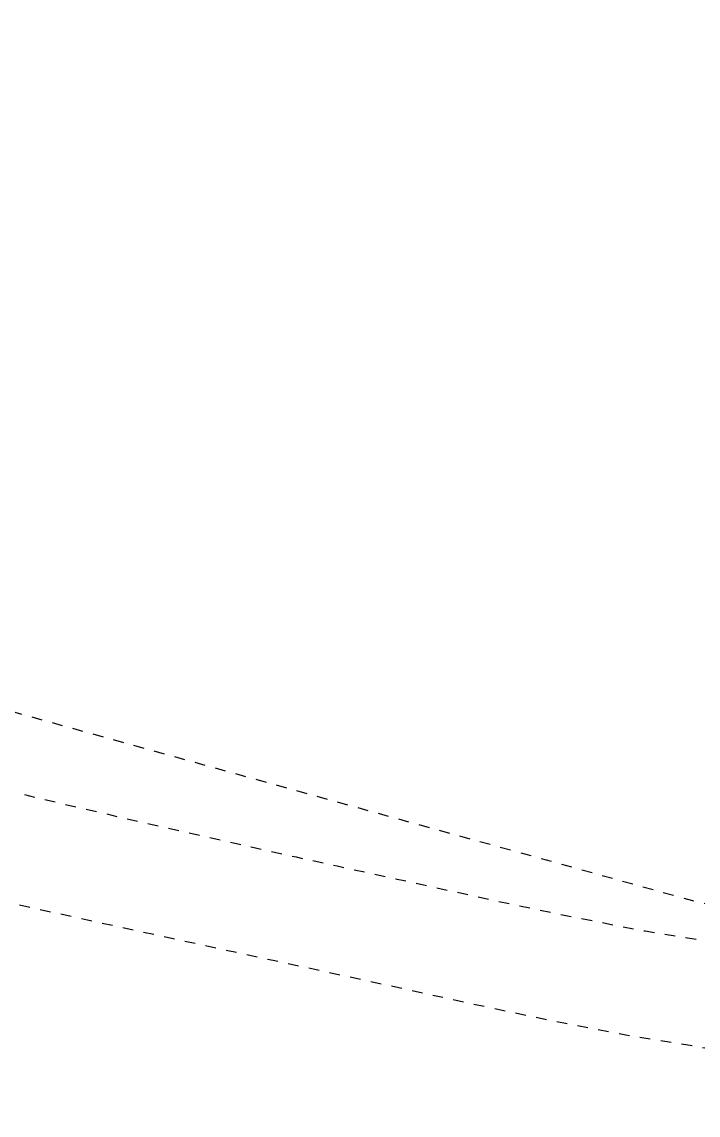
# Model space of a CAD drawing. Header units: millimetres. Extents: x 50357 to 985146, y 723188 to 1803594.
# Drawn here: x 829914.13 to 829920.53, y 818169.27 to 818179.62 of the extents above; entities that cross this region are included whole.
import ezdxf
from ezdxf.xclip import XClip

# ---------------------------------------------------------------- set-up
doc = ezdxf.new("R2010")
doc.units = ezdxf.units.MM
doc.header["$LTSCALE"] = 3
doc.header["$MEASUREMENT"] = 0
doc.linetypes.add('PHANTOM2', pattern=[1.25, 0.625, -0.125, 0.125, -0.125, 0.125, -0.125])
doc.linetypes.add('x-baseplan$0$DGN Style 2', pattern=[1.94727e-06, 0, -1.94727e-06])
doc.layers.add('00_Xref', color=7, linetype='Continuous')
doc.layers.add('x-baseplan$0$AR-ROAD_AR_BS_MI_', color=7, linetype='Continuous', true_color=0x6d6d6d)

# ---------------------------------------------------------------- blocks, each defined once
blk = doc.blocks.new('x-baseplan')
at = {"layer": 'x-baseplan$0$AR-ROAD_AR_BS_MI_', "linetype": 'x-baseplan$0$DGN Style 2', "flags": 128}
blk.add_lwpolyline([(834532.49, 818174.86), (834545.292, 818171.3), (834553.397, 818169.464)], dxfattribs=at)
at = {"layer": 'x-baseplan$0$AR-ROAD_AR_BS_MI_', "linetype": 'x-baseplan$0$DGN Style 2'}
for points, knots in [([(834538.777, 818172.349), (834540.784, 818171.872), (834542.707, 818171.466), (834544.592, 818171.035), (834547.107, 818170.672), (834548.635, 818170.439), (834550.163, 818170.197)], [0, 0, 0, 0, 0.271296, 0.558854, 0.558854, 1, 1, 1, 1]), ([(834538.535, 818171.346), (834540.562, 818170.897), (834542.488, 818170.49), (834544.409, 818170.051), (834548.912, 818169.401), (834553.779, 818168.607), (834558.641, 818167.776), (834562.324, 818167.306), (834564.62, 818166.967), (834567.293, 818166.654), (834569.14, 818166.468), (834571.076, 818166.28), (834572.642, 818166.119), (834572.73, 818166.11)], [0, 0, 0, 0, 0.085908, 0.176337, 0.176337, 0.493305, 0.617997, 0.617997, 0.825815, 0.825815, 0.859067, 0.992071, 1, 1, 1, 1])]:
    blk.add_open_spline(points, degree=3, knots=knots, dxfattribs=at)

msp = doc.modelspace()

# ---------------------------------------------------------------- linework, layer by layer
at = {"linetype": 'PHANTOM2', "ltscale": 60, "const_width": 0.25}
msp.add_lwpolyline([(829884.8399, 817903.2275), (829868.8367, 818132.2001), (829870.4076, 818132.3099), (829867.6295, 818172.006), (829865.9697, 818173.101), (829864.8619, 818188.9415), (829864.8627, 818188.9421, -0.0000188), (829864.864, 818188.9412), (829867.9962, 818186.3755), (829872.9347, 818181.813, 0.1251081), (829921.4987, 818161.6929), (829945.7491, 818158.5084), (829981.149, 818157.5669), (829981.1493, 818157.5666), (829981.152, 818157.5668), (830005.3384, 818158.3824), (830008.2831, 818158.5888), (830011.9991, 818105.5105), (830017.9845, 818105.9295), (830021.4764, 818056.0516), (830015.4905, 818055.6325), (830018.5843, 818011.4407), (830016.3404, 818011.2836), (830018.5862, 817979.1978)], format="xyb", dxfattribs=at)

# ---------------------------------------------------------------- block references
at = {"layer": '00_Xref'}
ref = msp.add_blockref('x-baseplan', (-4624.8147, 0), dxfattribs=at)
XClip(ref).set_block_clipping_path([(834202.4041511728, 818417.7787976696), (834906.6320897909, 818467.0097314056), (834956.0121295976, 817760.6488927433), (834251.7841909796, 817711.4179590072)])

doc.saveas('drawing.dxf')
